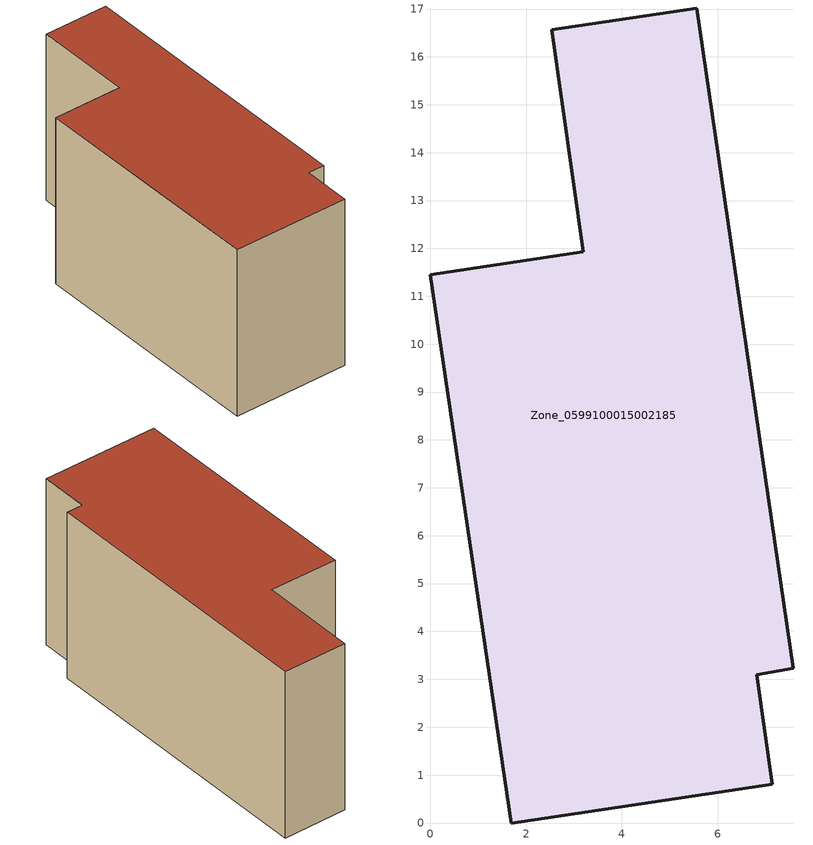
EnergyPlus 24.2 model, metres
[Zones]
Zone_0599100015002185
 floor ground (C_G): 7.58,3.23 6.82,3.1 7.14,0.81 1.69,0 0,11.45 3.2,11.93 2.54,16.57 5.57,17.02 z0.72
 wall outside (C_F): 7.58,3.23 5.57,17.02 2.54,16.57 3.2,11.93 0,11.45 1.69,0 7.14,0.81 6.82,3.1 7.58,3.23 z0.72:8.89
 roof outside (C_R): 6.82,3.1 7.58,3.23 5.57,17.02 2.54,16.57 3.2,11.93 0,11.45 1.69,0 7.14,0.81 z8.89
[BUILDING]
Pand.0599100015002185: North Axis=0; Terrain=City; Loads Convergence Tolerance Value=0.04; Temperature Convergence Tolerance Value=0.4; Solar Distribution=FullExterior; Maximum Number of Warmup Days=25; Minimum Number of Warmup Days=1
[Site:Location]
Rotterdam.The.Hague.AP_ZH_NLD Design_Conditions: Latitude=51.96; Longitude=4.45; Time Zone=1; Elevation=-4.5
[SITE:GROUNDTEMPERATURE:BUILDINGSURFACE]
18, 18, 18, 18, 18, 18, 18, 18, 18, 18, 18, 18
[MATERIAL] Thermal Absorptance=0.9; Solar Absorptance=0.7; Visible Absorptance=0.7
Name | Roughness | Thickness | Conductivity | Density | Specific Heat
G.TI.1975-1991 | MediumSmooth | 0.15 | 0.288461 | 540 | 1210
F.TI.1975-1991 | Rough | 0.3 | 0.230769 | 1920 | 840
R.TI.1975-1991 | MediumRough | 0.2 | 0.153846 | 1500 | 1000
[CONSTRUCTION]
C_G: G.TI.1975-1991
C_F: F.TI.1975-1991
C_R: R.TI.1975-1991
[ZONE]
Zone_0599100015002185: Type=1; Multiplier=1; Ceiling Height=Autocalculate; Volume=Autocalculate; Floor Area=autocalculate; Part of Total Floor Area=Yes
[ZONEINFILTRATION:DESIGNFLOWRATE]
Infil_Zone_0599100015002185: Zone or ZoneList or Space or SpaceList=Zone_0599100015002185; Schedule=AlwaysOn; Design Flow Rate Calculation Method=Flow/Area; Flow Rate per Floor Area=0.003; Constant Term Coefficient=1; Temperature Term Coefficient=0; Velocity Term Coefficient=0; Velocity Squared Term Coefficient=0
[HVACTEMPLATE:ZONE:IDEALLOADSAIRSYSTEM]
Zone_0599100015002185: Maximum Heating Supply Air Temperature=50; Minimum Cooling Supply Air Temperature=13; Maximum Heating Supply Air Humidity Ratio=0.0156; Minimum Cooling Supply Air Humidity Ratio=0.0077; Heating Limit=NoLimit; Cooling Limit=NoLimit; Dehumidification Control Type=ConstantSensibleHeatRatio; Cooling Sensible Heat Ratio=0.7; Dehumidification Setpoint=60; Humidification Control Type=None; Humidification Setpoint=30; Outdoor Air Method=None; Outdoor Air Flow Rate per Person=0.00944; Outdoor Air Flow Rate per Zone Floor Area=0; Outdoor Air Flow Rate per Zone=0; Demand Controlled Ventilation Type=None; Outdoor Air Economizer Type=NoEconomizer; Heat Recovery Type=None; Sensible Heat Recovery Effectiveness=0.7; Latent Heat Recovery Effectiveness=0.65
[ZONECONTROL:THERMOSTAT]
ThermostatControl_Zone_0599100015002185: Zone or ZoneList=Zone_0599100015002185; Control Type Schedule=DualSetpointControlType; Control 1=Thermostat_Zone_0599100015002185; Temperature Difference Between Cutout And Setpoint=0
[THERMOSTATSETPOINT:DUALSETPOINT]
Thermostat_Zone_0599100015002185: Heating Setpoint Temperature Schedule=HeatingSetpoint_Zone_0599100015002185; Cooling Setpoint Temperature Schedule=CoolingSetpoint_Zone_0599100015002185
[SCHEDULE:COMPACT]
HeatingSetpoint_Zone_0599100015002185: Through: 12/31, For: AllDays, Until: 24:00, 21
CoolingSetpoint_Zone_0599100015002185: Through: 12/31, For: AllDays, Until: 24:00, 24
DualSetpointControlType: Through: 12/31, For: AllDays, Until: 24:00, 4
AlwaysOn: Through: 12/31, For: AllDays, Until: 24:00, 1
